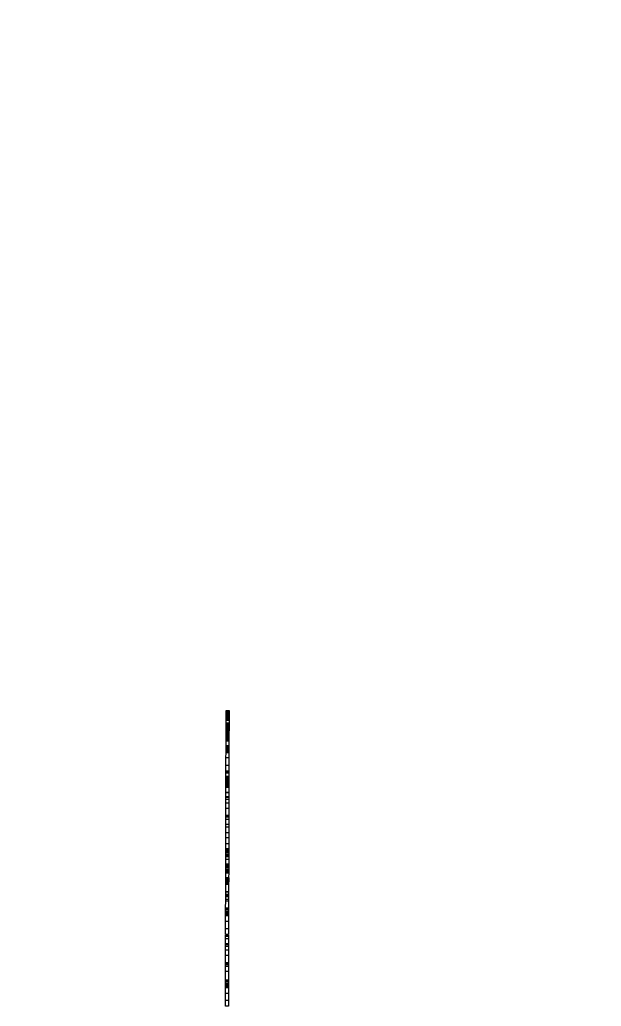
# Model space of a CAD drawing. Header units: millimetres. Extents: x -106145 to 154907, y -84585 to 152038.
# Drawn here: x 58304 to 59489, y 83420 to 85430 of the extents above; entities that cross this region are included whole.
import ezdxf

# ---------------------------------------------------------------- set-up
doc = ezdxf.new("R2010")
doc.units = ezdxf.units.MM
for name, color, linetype, lineweight in [('A-ANNO-DIMS', 211, 'Continuous', 9), ('A-ANNO-DIMS-300', 211, 'Continuous', 9), ('A-GENM', 13, 'Continuous', 5)]:
    doc.layers.add(name, color=color, linetype=linetype, lineweight=lineweight)
doc.styles.add('RomanS', font='romans__.ttf', dxfattribs={"width": 0.8, "height": 1200})
doc.dimstyles.new('Diagonal_-_4_mm_RomanS', dxfattribs={"dimscale": 304.8, "dimtxt": 1219.023462, "dimasz": 1.476378, "dimexe": 0.984252, "dimexo": 0.0625, "dimgap": 0.19685, "dimtad": 1, "dimdec": 0, "dimzin": 0, "dimdsep": 46, "dimtxsty": 'RomanS', "dimblk1": 'OBLIQUE', "dimblk2": 'OBLIQUE', "dimsah": 1, "dimcen": 0.09, "dimdle": 2.362205, "dimazin": 0, "dimtfac": 1, "dimtdec": 4, "dimtix": 1, "dimtmove": 0, "dimatfit": 3, "dimfxl": 2.362205, "dimfxlon": 1, "dimtvp": 1, "dimtolj": 1, "dimtzin": 0, "dimarcsym": 2})

# ---------------------------------------------------------------- blocks, each defined once
blk = doc.blocks.new('DIMBLOCK33-Site Plan')
at = {"layer": 'A-ANNO-DIMS-300', "transparency": 16777216}
for p, q in [((-65454.8, 47705.6), (79277.8, 131267)), ((79014.3, 130283.5), (78504.3, 131166.8)), ((78654.3, 130907), (79014.3, 130283.5)), ((-64471.3, 47442.1), (-64981.3, 48325.4)), ((-64831.3, 48065.6), (-64471.3, 47442.1))]:
    blk.add_line(p, q, dxfattribs=at)
at = {"layer": 'A-ANNO-DIMS-300', "lineweight": 35, "transparency": 16777216}
for p, q in [((78654.3, 130907), (78736.6, 131214.4)), ((78654.3, 130907), (78571.9, 130599.7)), ((-64831.3, 48065.6), (-64748.9, 48373)), ((-64831.3, 48065.6), (-64913.6, 47758.3))]:
    blk.add_line(p, q, dxfattribs=at)
at = {"layer": 'A-ANNO-DIMS-300', "color": 0, "transparency": 16777216, "insert": (3725.2, 89578.4), "char_height": 1200, "width": 6511.945, "attachment_point": 1, "rotation": 30, "line_spacing_factor": 0.983083, "style": 'RomanS'}
blk.add_mtext('165683', dxfattribs=at)
blk = doc.blocks.new('_Oblique')
at = {"color": 0, "linetype": 'ByBlock', "lineweight": -2}
blk.add_line((-0.5, -0.5), (0.5, 0.5), dxfattribs=at)

msp = doc.modelspace()

# ---------------------------------------------------------------- linework, layer by layer
at = {"layer": 'A-GENM'}
for p, q in [((58724.27, 84009.22), (58724.3, 84022.68)), ((58724.3, 84019.92), (58724.3, 84023.01)), ((58724.3, 84023.01), (58730.3, 84023)), ((58724.3, 84022.9), (58730.3, 84022.89)), ((58724.3, 84022.68), (58730.3, 84022.66)), ((58724.3, 84021.1), (58730.3, 84021.08)), ((58730.3, 84022.66), (58730.27, 84009.21)), ((58730.3, 84023), (58730.3, 84019.9)), ((58724.24, 83996.02), (58724.26, 84003.09)), ((58724.26, 84004.05), (58724.27, 84006.79)), ((58724.26, 84003.09), (58724.26, 84004.05)), ((58724.26, 84004.05), (58730.26, 84004.04)), ((58724.26, 84003.09), (58730.26, 84003.08)), ((58724.26, 84003.09), (58730.26, 84003.08)), ((58724.27, 84006.79), (58724.28, 84011.21)), ((58724.27, 84009.22), (58730.27, 84009.21)), ((58724.27, 84006.79), (58730.27, 84006.78)), ((58724.28, 84011.21), (58724.29, 84017.07)), ((58724.28, 84011.56), (58730.28, 84011.54)), ((58724.28, 84011.21), (58730.28, 84011.19)), ((58724.28, 84009.84), (58730.28, 84009.83)), ((58724.29, 84017.07), (58724.3, 84019.92)), ((58724.29, 84017.63), (58730.29, 84017.62)), ((58724.29, 84017.07), (58730.29, 84017.06)), ((58724.29, 84014.2), (58730.29, 84014.19)), ((58724.3, 84019.92), (58730.3, 84019.9)), ((58730.26, 84003.08), (58730.24, 83996)), ((58730.27, 84006.78), (58730.26, 84004.04)), ((58730.26, 84004.04), (58730.26, 84003.08)), ((58730.28, 84011.19), (58730.27, 84006.78)), ((58730.29, 84017.06), (58730.28, 84011.19)), ((58730.3, 84019.9), (58730.29, 84017.06)), ((58724.17, 83977.72), (58724.2, 83988.78)), ((58724.17, 83977.72), (58724.19, 83984.82)), ((58724.17, 83977.35), (58724.19, 83984.75)), ((58724.18, 83982.1), (58724.19, 83984.03)), ((58724.18, 83979.09), (58724.19, 83983.5)), ((58724.18, 83979.17), (58724.18, 83982.1)), ((58724.18, 83982.1), (58730.18, 83982.08)), ((58724.18, 83982.08), (58730.18, 83982.07)), ((58724.18, 83981.86), (58730.18, 83981.85)), ((58724.18, 83981.62), (58730.18, 83981.6)), ((58724.18, 83981.39), (58730.18, 83981.38)), ((58724.19, 83984.75), (58724.2, 83990.56)), ((58724.19, 83984.82), (58724.2, 83990.27)), ((58724.19, 83987.23), (58724.2, 83989.85)), ((58724.19, 83983.5), (58724.19, 83987.23)), ((58724.19, 83987.23), (58730.19, 83987.21)), ((58724.19, 83986.73), (58730.19, 83986.71)), ((58724.19, 83986.13), (58730.19, 83986.11)), ((58724.19, 83985.63), (58730.19, 83985.62)), ((58724.19, 83984.82), (58730.19, 83984.8)), ((58724.19, 83984.75), (58730.19, 83984.73)), ((58724.19, 83984.03), (58724.19, 83984.7)), ((58724.19, 83984.7), (58730.19, 83984.68)), ((58724.19, 83984.19), (58730.19, 83984.17)), ((58724.19, 83984.03), (58730.19, 83984.01)), ((58724.19, 83983.86), (58730.19, 83983.85)), ((58724.19, 83983.5), (58730.19, 83983.49)), ((58724.2, 83990.27), (58724.21, 83993.69)), ((58724.2, 83990.61), (58724.21, 83991.85)), ((58724.2, 83989.69), (58724.21, 83991.8)), ((58724.2, 83991.62), (58730.2, 83991.6)), ((58724.2, 83989.85), (58724.2, 83990.83)), ((58724.2, 83990.83), (58730.2, 83990.81)), ((58724.2, 83990.61), (58730.2, 83990.6)), ((58724.2, 83990.56), (58730.2, 83990.54)), ((58724.2, 83990.56), (58730.2, 83990.54)), ((58724.2, 83990.27), (58730.2, 83990.26)), ((58724.2, 83989.85), (58730.2, 83989.84)), ((58724.2, 83989.77), (58730.2, 83989.76)), ((58724.2, 83989.69), (58730.2, 83989.68)), ((58730.2, 83989.52), (58724.2, 83989.53)), ((58724.2, 83988.78), (58730.2, 83988.77)), ((58724.2, 83987.95), (58730.2, 83987.93)), ((58724.2, 83987.73), (58730.2, 83987.72)), ((58724.21, 83993.69), (58724.21, 83994.92)), ((58724.21, 83994.92), (58730.21, 83994.9)), ((58724.21, 83993.45), (58724.21, 83994.76)), ((58724.21, 83994.76), (58730.21, 83994.74)), ((58724.21, 83994.38), (58730.21, 83994.37)), ((58724.21, 83993.69), (58730.21, 83993.68)), ((58724.21, 83991.8), (58724.21, 83993.45)), ((58724.21, 83993.45), (58730.21, 83993.43)), ((58724.21, 83992.79), (58730.21, 83992.78)), ((58724.21, 83991.85), (58730.21, 83991.84)), ((58724.21, 83991.8), (58730.21, 83991.79)), ((58724.24, 83996.02), (58730.24, 83996)), ((58724.25, 83998.17), (58730.25, 83998.16)), ((58730.2, 83988.77), (58730.17, 83977.71)), ((58730.19, 83984.8), (58730.17, 83977.71)), ((58730.19, 83984.73), (58730.17, 83977.34)), ((58730.19, 83984.01), (58730.18, 83982.08)), ((58730.19, 83983.49), (58730.18, 83979.08)), ((58730.18, 83982.08), (58730.18, 83979.16)), ((58730.2, 83990.54), (58730.19, 83984.73)), ((58730.2, 83990.26), (58730.19, 83984.8)), ((58730.2, 83989.84), (58730.19, 83987.21)), ((58730.19, 83987.21), (58730.19, 83983.49)), ((58730.19, 83984.68), (58730.19, 83984.01)), ((58730.21, 83993.68), (58730.2, 83990.26)), ((58730.21, 83991.84), (58730.2, 83990.6)), ((58730.21, 83991.79), (58730.2, 83989.68)), ((58730.2, 83990.81), (58730.2, 83989.84)), ((58730.21, 83994.9), (58730.21, 83993.68)), ((58730.21, 83994.74), (58730.21, 83993.43)), ((58730.21, 83993.43), (58730.21, 83991.79)), ((58724.1, 83950.23), (58724.13, 83963.94)), ((58724.13, 83963.94), (58724.14, 83966.31)), ((58724.13, 83963.94), (58730.13, 83963.93)), ((58724.14, 83966.31), (58724.15, 83970.38)), ((58724.14, 83963.94), (58724.15, 83969.17)), ((58724.14, 83964.26), (58724.15, 83969.17)), ((58724.14, 83962.36), (58724.15, 83966.5)), ((58724.14, 83966.31), (58730.14, 83966.29)), ((58724.14, 83963.27), (58724.15, 83966.22)), ((58724.14, 83964.26), (58730.14, 83964.25)), ((58724.14, 83963.31), (58730.14, 83963.3)), ((58724.14, 83962.22), (58724.14, 83963.27)), ((58724.14, 83963.27), (58730.14, 83963.25)), ((58724.14, 83961.26), (58724.14, 83962.36)), ((58724.14, 83962.36), (58730.14, 83962.35)), ((58724.14, 83962.22), (58730.14, 83962.21)), ((58724.14, 83961.26), (58730.14, 83961.25)), ((58724.15, 83969.17), (58724.17, 83977.72)), ((58724.15, 83968.59), (58724.16, 83971.35)), ((58724.15, 83966.22), (58724.16, 83970.97)), ((58724.15, 83970.38), (58730.15, 83970.36)), ((58724.15, 83968.35), (58724.16, 83969.32)), ((58724.15, 83969.17), (58730.15, 83969.16)), ((58724.15, 83968.97), (58730.15, 83968.96)), ((58724.15, 83966.5), (58724.15, 83968.59)), ((58724.15, 83968.59), (58730.15, 83968.58)), ((58724.15, 83968.35), (58730.15, 83968.34)), ((58724.15, 83968.33), (58730.15, 83968.32)), ((58724.15, 83967.5), (58730.15, 83967.48)), ((58724.15, 83966.5), (58730.15, 83966.48)), ((58724.15, 83966.22), (58730.15, 83966.21)), ((58724.15, 83966.12), (58730.15, 83966.11)), ((58724.15, 83965.64), (58730.15, 83965.63)), ((58724.16, 83970.97), (58724.17, 83977.35)), ((58724.16, 83971.35), (58724.17, 83975.33)), ((58724.16, 83971.74), (58724.17, 83974.98)), ((58724.16, 83973.64), (58730.16, 83973.63)), ((58724.16, 83969.32), (58724.16, 83971.74)), ((58724.16, 83971.74), (58730.16, 83971.73)), ((58724.16, 83971.35), (58730.16, 83971.34)), ((58724.16, 83970.97), (58730.16, 83970.95)), ((58724.16, 83970.77), (58730.16, 83970.76)), ((58724.16, 83969.91), (58730.16, 83969.89)), ((58724.16, 83969.32), (58730.16, 83969.31)), ((58724.17, 83975.33), (58724.18, 83979.17)), ((58724.17, 83974.98), (58724.18, 83979.09)), ((58724.17, 83978.25), (58730.17, 83978.23)), ((58730.17, 83977.71), (58724.17, 83977.72)), ((58724.17, 83977.43), (58730.17, 83977.42)), ((58724.17, 83977.35), (58730.17, 83977.34)), ((58724.17, 83975.39), (58730.17, 83975.38)), ((58724.17, 83975.33), (58730.17, 83975.31)), ((58724.17, 83974.98), (58730.17, 83974.96)), ((58724.17, 83974.13), (58730.17, 83974.12)), ((58724.18, 83979.17), (58730.18, 83979.16)), ((58724.18, 83979.09), (58730.18, 83979.08)), ((58730.13, 83963.93), (58730.1, 83950.22)), ((58730.14, 83966.29), (58730.13, 83963.93)), ((58730.15, 83970.36), (58730.14, 83966.29)), ((58730.15, 83969.16), (58730.14, 83963.93)), ((58730.15, 83969.16), (58730.14, 83964.25)), ((58730.15, 83966.48), (58730.14, 83962.35)), ((58730.15, 83966.21), (58730.14, 83963.25)), ((58730.14, 83963.25), (58730.14, 83962.21)), ((58730.14, 83962.35), (58730.14, 83961.25)), ((58730.17, 83977.71), (58730.15, 83969.16)), ((58730.16, 83971.34), (58730.15, 83968.58)), ((58730.16, 83970.95), (58730.15, 83966.21)), ((58730.16, 83969.31), (58730.15, 83968.34)), ((58730.15, 83968.58), (58730.15, 83966.48)), ((58730.17, 83977.34), (58730.16, 83970.95)), ((58730.17, 83975.31), (58730.16, 83971.34)), ((58730.17, 83974.96), (58730.16, 83971.73)), ((58730.16, 83971.73), (58730.16, 83969.31)), ((58730.18, 83979.16), (58730.17, 83975.31)), ((58730.18, 83979.08), (58730.17, 83974.96)), ((58724.08, 83937.43), (58724.1, 83944.95)), ((58724.09, 83945.87), (58724.1, 83950.23)), ((58724.09, 83940.34), (58724.1, 83945.87)), ((58724.09, 83940.34), (58724.1, 83944.12)), ((58724.09, 83941.41), (58730.09, 83941.39)), ((58724.09, 83940.77), (58730.09, 83940.75)), ((58724.09, 83940.34), (58730.09, 83940.33)), ((58724.1, 83950.23), (58730.1, 83950.22)), ((58724.1, 83944.95), (58724.11, 83949.16)), ((58724.1, 83944.12), (58724.11, 83948.63)), ((58724.1, 83946.51), (58730.1, 83946.5)), ((58724.1, 83946.13), (58730.1, 83946.11)), ((58724.1, 83945.96), (58730.1, 83945.94)), ((58724.1, 83945.87), (58730.1, 83945.86)), ((58724.1, 83944.95), (58730.1, 83944.93)), ((58724.1, 83944.12), (58730.1, 83944.11)), ((58724.1, 83943.64), (58730.1, 83943.63)), ((58724.11, 83951.16), (58724.12, 83952)), ((58724.11, 83948.63), (58724.11, 83951.16)), ((58724.11, 83951.16), (58730.11, 83951.15)), ((58724.11, 83949.16), (58724.11, 83950.56)), ((58724.11, 83950.56), (58730.11, 83950.55)), ((58730.11, 83949.23), (58724.11, 83949.24)), ((58724.11, 83949.16), (58730.11, 83949.15)), ((58724.11, 83948.63), (58730.11, 83948.62)), ((58724.12, 83952), (58730.12, 83951.99)), ((58730.1, 83944.93), (58730.08, 83937.42)), ((58730.1, 83950.22), (58730.09, 83945.86)), ((58730.1, 83945.86), (58730.09, 83940.33)), ((58730.1, 83944.11), (58730.09, 83940.33)), ((58730.11, 83949.15), (58730.1, 83944.93)), ((58730.11, 83948.62), (58730.1, 83944.11)), ((58730.12, 83951.99), (58730.11, 83951.15)), ((58730.11, 83951.15), (58730.11, 83948.62)), ((58730.11, 83950.55), (58730.11, 83949.15)), ((58724.03, 83911.63), (58724.06, 83926.48)), ((58724.06, 83926.48), (58724.08, 83937.43)), ((58730.06, 83926.47), (58724.06, 83926.48)), ((58724.08, 83937.43), (58730.08, 83937.42)), ((58730.06, 83926.47), (58730.03, 83911.62)), ((58730.08, 83937.42), (58730.06, 83926.47)), ((58724, 83899.61), (58724.03, 83911.63)), ((58724.03, 83911.63), (58730.03, 83911.62)), ((58730.03, 83911.62), (58730, 83899.59)), ((58723.95, 83882.44), (58723.96, 83889.23)), ((58723.95, 83882.44), (58729.95, 83882.43)), ((58723.96, 83889.23), (58729.96, 83889.22)), ((58723.96, 83882.7), (58723.97, 83887.95)), ((58723.96, 83882.7), (58723.97, 83887.95)), ((58729.96, 83882.69), (58723.96, 83882.7)), ((58723.96, 83870.03), (58723.98, 83880.25)), ((58723.97, 83887.06), (58729.97, 83887.05)), ((58723.97, 83884.07), (58723.98, 83885.72)), ((58723.97, 83884.49), (58729.97, 83884.47)), ((58723.97, 83881.93), (58723.97, 83884.07)), ((58723.97, 83884.07), (58729.97, 83884.06)), ((58723.97, 83881.93), (58729.97, 83881.92)), ((58723.97, 83877.68), (58723.98, 83880.09)), ((58723.98, 83887.95), (58724.01, 83898.58)), ((58723.98, 83885.72), (58723.98, 83887.95)), ((58723.98, 83887.95), (58729.98, 83887.94)), ((58723.98, 83885.72), (58729.98, 83885.7)), ((58723.98, 83881.45), (58723.98, 83881.95)), ((58729.98, 83881.94), (58723.98, 83881.95)), ((58723.98, 83880.09), (58723.98, 83881.45)), ((58723.98, 83881.45), (58729.98, 83881.43)), ((58723.98, 83881.27), (58729.98, 83881.26)), ((58729.98, 83880.23), (58723.98, 83880.25)), ((58723.98, 83880.09), (58729.98, 83880.07)), ((58723.99, 83896.07), (58724, 83898.58)), ((58723.99, 83896.07), (58729.99, 83896.05)), ((58730, 83899.59), (58724, 83899.61)), ((58724, 83898.58), (58730, 83898.57)), ((58724, 83897.77), (58730, 83897.76)), ((58729.96, 83889.22), (58729.95, 83882.43)), ((58729.97, 83887.94), (58729.96, 83882.69)), ((58729.97, 83887.94), (58729.96, 83882.69)), ((58729.98, 83880.23), (58729.96, 83870.02)), ((58729.98, 83885.7), (58729.97, 83884.06)), ((58729.97, 83884.06), (58729.97, 83881.92)), ((58729.98, 83880.07), (58729.97, 83877.67)), ((58730.01, 83898.57), (58729.98, 83887.94)), ((58729.98, 83887.94), (58729.98, 83885.7)), ((58729.98, 83881.94), (58729.98, 83881.43)), ((58729.98, 83881.43), (58729.98, 83880.07)), ((58730, 83898.57), (58729.99, 83896.05)), ((58723.89, 83856.44), (58723.92, 83870.03)), ((58723.95, 83868.39), (58723.96, 83870.76)), ((58723.95, 83868.85), (58729.95, 83868.83)), ((58723.95, 83867.09), (58723.95, 83868.39)), ((58723.95, 83868.39), (58729.95, 83868.38)), ((58723.95, 83867.24), (58729.95, 83867.22)), ((58723.95, 83866.62), (58723.95, 83867.09)), ((58723.95, 83867.09), (58729.95, 83867.08)), ((58723.95, 83866.62), (58729.95, 83866.61)), ((58723.96, 83870.76), (58723.97, 83874.26)), ((58723.96, 83871.24), (58729.96, 83871.23)), ((58723.96, 83870.76), (58729.96, 83870.75)), ((58723.96, 83870.03), (58729.96, 83870.02)), ((58723.97, 83874.26), (58723.97, 83877.68)), ((58723.97, 83877.68), (58729.97, 83877.67)), ((58723.97, 83877.23), (58729.97, 83877.21)), ((58723.97, 83874.26), (58729.97, 83874.25)), ((58723.97, 83874.26), (58729.97, 83874.25)), ((58723.98, 83879.61), (58729.98, 83879.6)), ((58729.92, 83870.02), (58729.89, 83856.42)), ((58729.96, 83870.75), (58729.95, 83868.38)), ((58729.95, 83868.38), (58729.95, 83867.08)), ((58729.95, 83867.08), (58729.95, 83866.61)), ((58729.97, 83874.25), (58729.96, 83870.75)), ((58729.97, 83877.67), (58729.97, 83874.25)), ((58723.84, 83834.86), (58723.89, 83855.65)), ((58723.86, 83834.86), (58723.87, 83842.29)), ((58723.87, 83842.29), (58723.88, 83846.48)), ((58723.87, 83842.29), (58729.87, 83842.28)), ((58723.88, 83846.48), (58723.88, 83847.89)), ((58723.88, 83847.89), (58729.88, 83847.88)), ((58723.88, 83846.48), (58729.88, 83846.47)), ((58723.89, 83855.65), (58723.89, 83856.44)), ((58723.89, 83856.44), (58729.89, 83856.42)), ((58723.89, 83855.65), (58729.89, 83855.64)), ((58723.9, 83855.85), (58729.9, 83855.83)), ((58729.89, 83855.64), (58729.84, 83834.84)), ((58729.87, 83842.28), (58729.86, 83834.84)), ((58729.88, 83846.47), (58729.87, 83842.28)), ((58729.88, 83847.88), (58729.88, 83846.47)), ((58729.89, 83856.42), (58729.89, 83855.64)), ((58723.8, 83809.48), (58723.83, 83824.03)), ((58723.83, 83824.03), (58723.86, 83834.86)), ((58723.83, 83824.03), (58729.83, 83824.01)), ((58723.86, 83834.86), (58729.86, 83834.84)), ((58729.83, 83824.01), (58729.8, 83809.47)), ((58729.86, 83834.84), (58729.83, 83824.01)), ((58723.76, 83791.7), (58723.78, 83801.92)), ((58723.78, 83801.92), (58723.8, 83809.48)), ((58723.78, 83801.92), (58723.79, 83806.59)), ((58723.78, 83801.92), (58729.78, 83801.9)), ((58723.79, 83807.1), (58723.8, 83807.94)), ((58723.79, 83807.1), (58729.79, 83807.09)), ((58723.79, 83806.59), (58729.79, 83806.57)), ((58723.8, 83809.48), (58729.8, 83809.47)), ((58723.8, 83809.14), (58729.8, 83809.13)), ((58723.8, 83808.83), (58729.8, 83808.82)), ((58723.8, 83807.94), (58729.8, 83807.93)), ((58729.78, 83801.9), (58729.76, 83791.68)), ((58729.8, 83809.47), (58729.78, 83801.9)), ((58729.79, 83806.57), (58729.78, 83801.9)), ((58729.8, 83807.93), (58729.79, 83807.09)), ((58723.72, 83774.22), (58723.75, 83785.67)), ((58723.75, 83785.67), (58723.76, 83791.7)), ((58723.75, 83785.67), (58729.75, 83785.66)), ((58723.76, 83791.7), (58729.76, 83791.68)), ((58729.75, 83785.66), (58729.72, 83774.2)), ((58729.76, 83791.68), (58729.75, 83785.66)), ((58723.67, 83752.21), (58723.7, 83764.53)), ((58723.7, 83764.53), (58723.72, 83774.22)), ((58723.7, 83764.53), (58729.7, 83764.52)), ((58723.72, 83774.67), (58729.72, 83774.66)), ((58723.72, 83774.22), (58729.72, 83774.2)), ((58729.7, 83764.52), (58729.67, 83752.2)), ((58729.72, 83774.2), (58729.7, 83764.52)), ((58723.63, 83733.65), (58723.65, 83741.57)), ((58723.64, 83739.07), (58723.65, 83741.99)), ((58723.64, 83737.6), (58723.65, 83741.57)), ((58723.64, 83737.25), (58723.65, 83741.57)), ((58723.64, 83737.76), (58723.65, 83741.57)), ((58723.64, 83737.76), (58723.65, 83741.57)), ((58723.64, 83737.76), (58723.65, 83741.57)), ((58723.64, 83739.8), (58729.64, 83739.79)), ((58723.65, 83741.57), (58723.67, 83752.21)), ((58723.65, 83741.57), (58729.65, 83741.56)), ((58723.65, 83741.51), (58729.65, 83741.5)), ((58723.65, 83741.29), (58729.65, 83741.27)), ((58723.65, 83741.24), (58729.65, 83741.22)), ((58723.65, 83737.76), (58723.65, 83740.15)), ((58723.65, 83740.15), (58729.65, 83740.14)), ((58723.67, 83752.21), (58729.67, 83752.2)), ((58729.65, 83741.56), (58729.63, 83733.64)), ((58729.65, 83741.98), (58729.64, 83739.05)), ((58729.65, 83741.56), (58729.64, 83737.59)), ((58729.65, 83741.56), (58729.64, 83737.23)), ((58729.65, 83741.56), (58729.64, 83737.74)), ((58729.65, 83741.56), (58729.64, 83737.74)), ((58729.65, 83741.56), (58729.64, 83737.74)), ((58729.67, 83752.2), (58729.65, 83741.56)), ((58729.65, 83740.14), (58729.65, 83737.74)), ((58723.55, 83708.26), (58723.58, 83719.83)), ((58723.58, 83719.83), (58723.59, 83725.78)), ((58723.58, 83719.83), (58723.59, 83725.78)), ((58723.58, 83719.83), (58729.58, 83719.82)), ((58723.59, 83725.78), (58723.61, 83736)), ((58723.59, 83725.78), (58729.59, 83725.77)), ((58723.61, 83736), (58729.61, 83735.98)), ((58723.61, 83726.99), (58723.62, 83728.73)), ((58723.61, 83725.39), (58723.62, 83727.23)), ((58723.61, 83726.99), (58729.61, 83726.97)), ((58723.61, 83725.39), (58729.61, 83725.38)), ((58723.62, 83730.58), (58723.63, 83734.12)), ((58723.62, 83728.73), (58723.63, 83733.65)), ((58723.62, 83727.23), (58723.62, 83730.58)), ((58723.62, 83730.58), (58729.62, 83730.57)), ((58723.62, 83728.81), (58729.62, 83728.8)), ((58723.62, 83728.73), (58729.62, 83728.72)), ((58723.62, 83727.23), (58729.62, 83727.21)), ((58723.63, 83734.12), (58723.64, 83737.6)), ((58723.63, 83735.78), (58729.63, 83735.77)), ((58723.63, 83734.12), (58729.63, 83734.11)), ((58723.63, 83733.65), (58729.63, 83733.64)), ((58723.63, 83733.49), (58729.63, 83733.48)), ((58723.64, 83739.07), (58729.64, 83739.05)), ((58723.64, 83738.99), (58729.64, 83738.97)), ((58723.64, 83737.21), (58723.64, 83738.83)), ((58723.64, 83738.83), (58729.64, 83738.82)), ((58723.64, 83738.6), (58729.64, 83738.59)), ((58723.64, 83738.24), (58729.64, 83738.23)), ((58723.64, 83738.14), (58729.64, 83738.13)), ((58723.64, 83737.6), (58729.64, 83737.59)), ((58723.64, 83737.33), (58729.64, 83737.31)), ((58723.64, 83737.25), (58729.64, 83737.23)), ((58723.64, 83737.21), (58729.64, 83737.19)), ((58723.65, 83737.76), (58729.65, 83737.74)), ((58729.58, 83719.82), (58729.55, 83708.24)), ((58729.59, 83725.77), (58729.58, 83719.82)), ((58729.59, 83725.77), (58729.58, 83719.82)), ((58729.61, 83735.98), (58729.59, 83725.77)), ((58729.62, 83728.72), (58729.61, 83726.97)), ((58729.62, 83727.21), (58729.61, 83725.38)), ((58729.63, 83734.11), (58729.62, 83730.57)), ((58729.63, 83733.64), (58729.62, 83728.72)), ((58729.62, 83730.57), (58729.62, 83727.21)), ((58729.64, 83737.59), (58729.63, 83734.11)), ((58729.64, 83738.82), (58729.64, 83737.19)), ((58723.57, 83698.04), (58723.6, 83708.26)), ((58723.57, 83698.77), (58723.58, 83702.27)), ((58723.58, 83702.27), (58723.59, 83705.69)), ((58723.58, 83702.27), (58729.58, 83702.26)), ((58723.58, 83702.27), (58729.58, 83702.26)), ((58723.58, 83699.25), (58729.58, 83699.24)), ((58723.59, 83705.69), (58723.6, 83708.1)), ((58723.59, 83707.62), (58729.59, 83707.6)), ((58723.59, 83705.69), (58729.59, 83705.68)), ((58723.59, 83705.24), (58729.59, 83705.22)), ((58723.6, 83709.45), (58723.6, 83709.96)), ((58729.6, 83709.95), (58723.6, 83709.96)), ((58723.6, 83708.1), (58723.6, 83709.45)), ((58723.6, 83709.45), (58729.6, 83709.44)), ((58723.6, 83709.28), (58729.6, 83709.27)), ((58729.6, 83708.24), (58723.6, 83708.26)), ((58723.6, 83708.1), (58729.6, 83708.08)), ((58729.6, 83708.24), (58729.57, 83698.03)), ((58729.58, 83702.26), (58729.57, 83698.76)), ((58729.59, 83705.68), (58729.58, 83702.26)), ((58729.6, 83708.08), (58729.59, 83705.68)), ((58729.6, 83709.95), (58729.6, 83709.44)), ((58729.6, 83709.44), (58729.6, 83708.08)), ((58723.48, 83676.66), (58723.49, 83682.49)), ((58723.49, 83682.49), (58723.51, 83692.37)), ((58723.49, 83682.49), (58729.49, 83682.48)), ((58723.49, 83682.22), (58729.49, 83682.21)), ((58723.5, 83675.77), (58723.51, 83681.84)), ((58723.51, 83692.37), (58723.53, 83698.04)), ((58723.51, 83692.37), (58729.51, 83692.36)), ((58723.51, 83682.15), (58729.51, 83682.14)), ((58723.51, 83681.84), (58729.51, 83681.82)), ((58723.51, 83677.84), (58723.51, 83681.42)), ((58729.51, 83681.41), (58723.51, 83681.42)), ((58723.51, 83681.32), (58729.51, 83681.31)), ((58723.51, 83680.93), (58729.51, 83680.92)), ((58723.51, 83679.2), (58723.51, 83680.71)), ((58723.51, 83680.71), (58729.51, 83680.7)), ((58723.51, 83680.22), (58729.51, 83680.21)), ((58723.51, 83679.2), (58729.51, 83679.19)), ((58729.52, 83682.16), (58723.52, 83682.17)), ((58723.57, 83696.4), (58723.57, 83698.77)), ((58723.57, 83698.77), (58729.57, 83698.76)), ((58723.57, 83698.04), (58729.57, 83698.03)), ((58723.57, 83696.86), (58729.57, 83696.84)), ((58723.57, 83695.1), (58723.57, 83696.4)), ((58723.57, 83696.4), (58729.57, 83696.39)), ((58723.57, 83695.25), (58729.57, 83695.23)), ((58723.57, 83694.63), (58723.57, 83695.1)), ((58723.57, 83695.1), (58729.57, 83695.09)), ((58723.57, 83694.63), (58729.57, 83694.62)), ((58729.49, 83682.48), (58729.48, 83676.65)), ((58729.51, 83692.36), (58729.49, 83682.48)), ((58729.51, 83681.82), (58729.5, 83675.76)), ((58729.53, 83698.03), (58729.51, 83692.36)), ((58729.51, 83681.41), (58729.51, 83677.83)), ((58729.51, 83680.7), (58729.51, 83679.19)), ((58729.57, 83698.76), (58729.57, 83696.39)), ((58729.57, 83696.39), (58729.57, 83695.09)), ((58729.57, 83695.09), (58729.57, 83694.62)), ((58723.45, 83654.26), (58723.49, 83669.38)), ((58723.48, 83674.69), (58723.48, 83676.66)), ((58723.48, 83676.66), (58729.48, 83676.65)), ((58723.48, 83676.57), (58729.48, 83676.56)), ((58723.48, 83674.69), (58729.48, 83674.68)), ((58723.49, 83669.38), (58723.51, 83677.84)), ((58723.49, 83672.96), (58723.5, 83676.89)), ((58723.49, 83669.38), (58723.5, 83675.77)), ((58723.49, 83672.38), (58723.5, 83673.72)), ((58723.49, 83669.45), (58723.49, 83672.96)), ((58723.49, 83672.96), (58729.49, 83672.94)), ((58723.49, 83671.2), (58723.49, 83672.38)), ((58723.49, 83672.38), (58729.49, 83672.36)), ((58723.49, 83670.83), (58723.49, 83672.05)), ((58723.49, 83672.05), (58729.49, 83672.03)), ((58723.49, 83670.58), (58723.49, 83671.89)), ((58723.49, 83671.89), (58729.49, 83671.88)), ((58723.49, 83671.74), (58729.49, 83671.72)), ((58723.49, 83669.3), (58723.5, 83671.7)), ((58723.49, 83671.51), (58729.49, 83671.5)), ((58723.49, 83669.05), (58723.49, 83671.2)), ((58723.49, 83671.2), (58729.49, 83671.19)), ((58723.49, 83670.83), (58729.49, 83670.81)), ((58723.49, 83668.94), (58723.49, 83670.58)), ((58723.49, 83670.58), (58729.49, 83670.57)), ((58723.49, 83670.37), (58729.49, 83670.36)), ((58723.49, 83669.93), (58729.49, 83669.91)), ((58723.49, 83669.56), (58729.49, 83669.54)), ((58723.49, 83669.45), (58729.49, 83669.43)), ((58729.49, 83669.37), (58723.49, 83669.38)), ((58723.5, 83676.89), (58723.51, 83678.18)), ((58723.5, 83677.63), (58729.5, 83677.61)), ((58723.5, 83676.89), (58729.5, 83676.88)), ((58723.5, 83676.23), (58729.5, 83676.22)), ((58723.5, 83676.04), (58729.5, 83676.03)), ((58723.5, 83675.77), (58729.5, 83675.76)), ((58723.5, 83671.7), (58723.51, 83675.66)), ((58723.5, 83674.36), (58729.5, 83674.35)), ((58723.5, 83673.81), (58729.5, 83673.8)), ((58723.5, 83673.72), (58729.5, 83673.71)), ((58729.5, 83671.68), (58723.5, 83671.7)), ((58723.51, 83678.18), (58729.51, 83678.17)), ((58723.51, 83677.9), (58729.51, 83677.88)), ((58723.51, 83677.84), (58729.51, 83677.83)), ((58729.51, 83675.64), (58723.51, 83675.66)), ((58729.49, 83669.37), (58729.45, 83654.24)), ((58729.48, 83676.65), (58729.48, 83674.68)), ((58729.51, 83677.83), (58729.49, 83669.37)), ((58729.5, 83676.88), (58729.49, 83672.94)), ((58729.5, 83675.76), (58729.49, 83669.37)), ((58729.5, 83673.71), (58729.49, 83672.36)), ((58729.49, 83672.94), (58729.49, 83669.43)), ((58729.49, 83672.36), (58729.49, 83671.19)), ((58729.49, 83672.03), (58729.49, 83670.81)), ((58729.49, 83671.88), (58729.49, 83670.57)), ((58729.5, 83671.68), (58729.49, 83669.29)), ((58729.49, 83671.19), (58729.49, 83669.03)), ((58729.49, 83670.57), (58729.49, 83668.92)), ((58729.51, 83678.17), (58729.5, 83676.88)), ((58729.51, 83675.64), (58729.5, 83671.68)), ((58723.41, 83635.5), (58723.43, 83646.32)), ((58723.42, 83638.44), (58723.43, 83644.24)), ((58723.43, 83646.32), (58723.45, 83653.77)), ((58723.43, 83644.24), (58723.44, 83647.64)), ((58723.43, 83646.32), (58729.43, 83646.3)), ((58723.43, 83644.24), (58729.43, 83644.23)), ((58723.44, 83648.36), (58723.45, 83654.26)), ((58723.44, 83647.64), (58723.44, 83648.63)), ((58723.44, 83648.63), (58729.44, 83648.62)), ((58723.44, 83648.36), (58729.44, 83648.35)), ((58723.44, 83645.61), (58723.45, 83647.85)), ((58723.44, 83647.64), (58729.44, 83647.63)), ((58723.45, 83654.26), (58729.45, 83654.24)), ((58723.45, 83647.85), (58723.46, 83654.26)), ((58723.45, 83653.77), (58729.45, 83653.75)), ((58723.45, 83647.85), (58729.45, 83647.83)), ((58729.43, 83646.3), (58729.41, 83635.49)), ((58729.43, 83644.23), (58729.42, 83638.42)), ((58729.45, 83653.75), (58729.43, 83646.3)), ((58729.44, 83647.63), (58729.43, 83644.23)), ((58729.45, 83654.24), (58729.44, 83648.35)), ((58729.44, 83648.62), (58729.44, 83647.63)), ((58729.45, 83647.83), (58729.44, 83645.6)), ((58729.46, 83654.24), (58729.45, 83647.83)), ((58723.36, 83612.62), (58723.38, 83620.77)), ((58723.38, 83620.77), (58723.41, 83635.5)), ((58723.38, 83620.77), (58729.38, 83620.76)), ((58723.41, 83635.5), (58729.41, 83635.49)), ((58723.42, 83638.44), (58729.42, 83638.42)), ((58723.42, 83638.44), (58729.42, 83638.42)), ((58729.38, 83620.76), (58729.36, 83612.6)), ((58729.41, 83635.49), (58729.38, 83620.76)), ((58723.32, 83593.92), (58723.34, 83604.87)), ((58723.34, 83604.87), (58723.36, 83612.39)), ((58729.34, 83604.86), (58723.34, 83604.87)), ((58723.35, 83610.19), (58723.36, 83613.61)), ((58723.35, 83608.7), (58723.36, 83612.62)), ((58723.35, 83609.61), (58723.36, 83611.72)), ((58723.35, 83608.12), (58723.36, 83611.66)), ((58723.35, 83610.19), (58729.35, 83610.17)), ((58723.35, 83609.98), (58729.35, 83609.96)), ((58723.35, 83609.76), (58729.35, 83609.75)), ((58723.35, 83609.61), (58729.35, 83609.6)), ((58723.35, 83608.85), (58729.35, 83608.84)), ((58723.35, 83607.81), (58723.35, 83608.7)), ((58723.35, 83608.7), (58729.35, 83608.69)), ((58723.35, 83608.7), (58729.35, 83608.69)), ((58723.35, 83608.21), (58729.35, 83608.2)), ((58723.35, 83608.12), (58729.35, 83608.11)), ((58723.35, 83607.86), (58729.35, 83607.85)), ((58723.35, 83607.85), (58729.35, 83607.83)), ((58723.35, 83607.79), (58729.35, 83607.77)), ((58723.36, 83612.39), (58723.37, 83616.61)), ((58723.36, 83613.4), (58729.36, 83613.39)), ((58723.36, 83611.72), (58723.36, 83613.36)), ((58723.36, 83611.66), (58723.36, 83612.62)), ((58723.36, 83612.62), (58729.36, 83612.6)), ((58723.36, 83612.39), (58729.36, 83612.38)), ((58723.36, 83611.72), (58729.36, 83611.7)), ((58723.36, 83611.66), (58729.36, 83611.65)), ((58723.36, 83611.53), (58729.36, 83611.52)), ((58723.37, 83616.61), (58723.37, 83618)), ((58723.37, 83618), (58729.37, 83617.99)), ((58723.37, 83616.61), (58729.37, 83616.59)), ((58729.34, 83604.86), (58729.32, 83593.91)), ((58729.36, 83612.38), (58729.34, 83604.86)), ((58729.36, 83613.6), (58729.35, 83610.17)), ((58729.36, 83612.6), (58729.35, 83608.69)), ((58729.36, 83611.7), (58729.35, 83609.6)), ((58729.36, 83611.65), (58729.35, 83608.11)), ((58729.35, 83608.69), (58729.35, 83607.8)), ((58729.37, 83616.59), (58729.36, 83612.38)), ((58729.36, 83613.35), (58729.36, 83611.7)), ((58729.36, 83612.6), (58729.36, 83611.65)), ((58729.37, 83617.99), (58729.37, 83616.59)), ((58723.26, 83567.05), (58723.29, 83579.08)), ((58723.29, 83579.08), (58723.32, 83593.92)), ((58723.29, 83579.08), (58729.29, 83579.06)), ((58723.32, 83593.92), (58729.32, 83593.91)), ((58729.29, 83579.06), (58729.26, 83567.04)), ((58729.32, 83593.91), (58729.29, 83579.06)), ((58723.21, 83543.81), (58723.24, 83558.66)), ((58723.24, 83558.66), (58723.26, 83566.03)), ((58723.24, 83558.66), (58729.24, 83558.64)), ((58723.25, 83563.51), (58723.26, 83566.03)), ((58723.25, 83565.21), (58729.25, 83565.2)), ((58723.25, 83563.51), (58729.25, 83563.5)), ((58723.26, 83567.05), (58729.26, 83567.04)), ((58723.26, 83566.03), (58729.26, 83566.01)), ((58729.24, 83558.64), (58729.21, 83543.8)), ((58729.26, 83566.01), (58729.24, 83558.64)), ((58729.26, 83566.01), (58729.25, 83563.5)), ((58723.19, 83535.15), (58723.21, 83543.81)), ((58723.19, 83535.15), (58723.2, 83542.58)), ((58723.2, 83542.58), (58723.21, 83546.78)), ((58723.2, 83542.58), (58729.2, 83542.57)), ((58723.21, 83546.78), (58723.22, 83548.19)), ((58723.21, 83546.78), (58729.21, 83546.76)), ((58723.21, 83543.81), (58729.21, 83543.8)), ((58723.22, 83548.19), (58729.22, 83548.17)), ((58729.21, 83543.8), (58729.19, 83535.13)), ((58729.2, 83542.57), (58729.19, 83535.13)), ((58729.21, 83546.76), (58729.2, 83542.57)), ((58729.22, 83548.17), (58729.21, 83546.76)), ((58723.13, 83509.78), (58723.16, 83524.32)), ((58723.16, 83524.32), (58723.19, 83535.15)), ((58723.16, 83524.32), (58729.16, 83524.31)), ((58723.19, 83535.15), (58729.19, 83535.13)), ((58729.16, 83524.31), (58729.13, 83509.76)), ((58729.19, 83535.13), (58729.16, 83524.31)), ((58723.09, 83491.99), (58723.11, 83502.21)), ((58723.11, 83502.21), (58723.13, 83509.78)), ((58723.11, 83502.21), (58729.11, 83502.19)), ((58723.13, 83509.78), (58729.13, 83509.76)), ((58723.14, 83505.68), (58723.15, 83509.78)), ((58723.14, 83505.68), (58723.15, 83507.16)), ((58723.14, 83505.68), (58729.14, 83505.67)), ((58723.15, 83507.16), (58723.16, 83510.52)), ((58723.15, 83507.16), (58729.15, 83507.14)), ((58729.11, 83502.19), (58729.09, 83491.98)), ((58729.13, 83509.76), (58729.11, 83502.19)), ((58729.15, 83509.76), (58729.14, 83505.67)), ((58729.15, 83507.14), (58729.14, 83505.67)), ((58729.16, 83510.51), (58729.15, 83507.14)), ((58723.07, 83473.75), (58723.11, 83491.99)), ((58723.09, 83491.99), (58729.09, 83491.98)), ((58729.11, 83491.98), (58729.07, 83473.74)), ((58722.99, 83447.48), (58723.02, 83458.42)), ((58723.01, 83461.57), (58729.01, 83461.56)), ((58723.02, 83458.42), (58723.03, 83465.94)), ((58723.02, 83462.4), (58729.02, 83462.39)), ((58723.02, 83461.76), (58729.02, 83461.75)), ((58723.02, 83461.34), (58729.02, 83461.33)), ((58723.02, 83458.42), (58729.02, 83458.41)), ((58723.03, 83465.94), (58723.04, 83470.16)), ((58723.03, 83465.94), (58729.03, 83465.93)), ((58723.04, 83470.16), (58723.05, 83471.56)), ((58723.04, 83470.16), (58729.04, 83470.15)), ((58723.04, 83466.95), (58729.04, 83466.94)), ((58723.05, 83463.53), (58723.07, 83473.75)), ((58723.05, 83471.56), (58729.05, 83471.54)), ((58723.05, 83463.53), (58729.05, 83463.52)), ((58729.07, 83473.74), (58723.07, 83473.75)), ((58729.02, 83458.41), (58728.99, 83447.46)), ((58729.03, 83465.93), (58729.02, 83458.41)), ((58729.04, 83470.15), (58729.03, 83465.93)), ((58729.05, 83471.54), (58729.04, 83470.15)), ((58729.07, 83473.74), (58729.05, 83463.52)), ((58722.96, 83432.63), (58722.99, 83447.48)), ((58722.99, 83447.48), (58728.99, 83447.46)), ((58728.99, 83447.46), (58728.96, 83432.62)), ((58722.93, 83420.6), (58722.96, 83432.63)), ((58728.93, 83420.59), (58722.93, 83420.6)), ((58722.96, 83432.63), (58728.96, 83432.62)), ((58728.96, 83432.62), (58728.93, 83420.59))]:
    msp.add_line(p, q, dxfattribs=at)

# ---------------------------------------------------------------- dimensions: what is measured, and where the dimension line sits
at = {"layer": 'A-ANNO-DIMS'}
dim = msp.add_linear_dim(base=(78654.26, 130907.03), p1=(-64471.28, 47442.07), p2=(79014.26, 130283.49), angle=30, dimstyle='Diagonal_-_4_mm_RomanS', override={"dimpost": '<>', "dimfxl": 165682.835536}, dxfattribs=at)
dim.commit()
dim.dimension.update_dxf_attribs({"geometry": 'DIMBLOCK33-Site Plan', "text_midpoint": (6578.73, 90062.68)})

doc.saveas('drawing.dxf')
